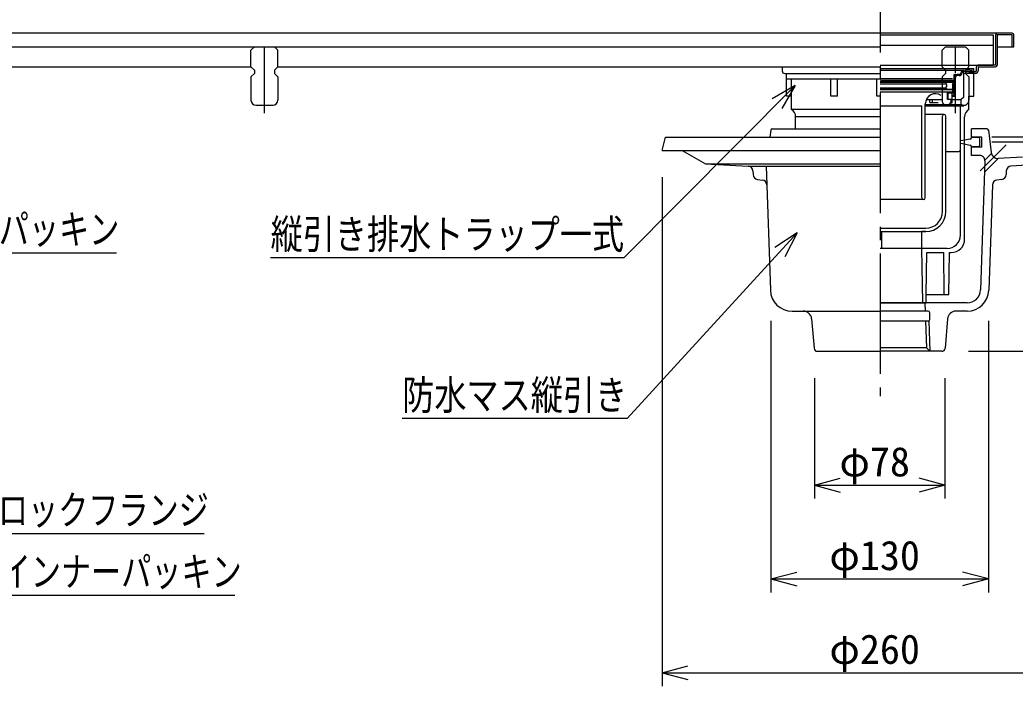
# Model space of a CAD drawing. Units: millimetres, scale not verified. Extents: x -1092 to 1092, y -744 to 696.
# Drawn here: x -238 to 357, y -355 to 43 of the extents above; entities that cross this region are included whole.
import ezdxf
from ezdxf.enums import TextEntityAlignment as Align

# ---------------------------------------------------------------- set-up
doc = ezdxf.new("R2010")
doc.units = ezdxf.units.MM
doc.header["$LTSCALE"] = 8
for name, pattern in [('CHAIN1', [8, 5, -1, 1, -1]), ('CHAIN2', [12, 9, -1, 1, -1]), ('DASHED2', [3, 2, -1])]:
    doc.linetypes.add(name, pattern=pattern)
for name, color, linetype in [('0-0_計極細', 2, 'Continuous'), ('0-1_計細線', 3, 'Continuous'), ('0-5_寸法線', 7, 'Continuous'), ('0-D_寸法1', 7, 'Continuous')]:
    doc.layers.add(name, color=color, linetype=linetype)
doc.styles.add('ＭＳ ゴシック', font='')
doc.styles.get('ＭＳ ゴシック').set_extended_font_data('MS Gothic')

msp = doc.modelspace()

# ---------------------------------------------------------------- linework, layer by layer
at = {"layer": '0-0_計極細', "linetype": 'CHAIN2'}
msp.add_line((276.004, 478.997), (276.004, -182.269), dxfattribs=at)
at = {"layer": '0-0_計極細', "linetype": 'CHAIN1'}
for p, q in [((-91.996, -13.261), (-91.996, 31.792)), ((335.735, -47.612), (351.269, -32.077))]:
    msp.add_line(p, q, dxfattribs=at)
at = {"layer": '0-0_計極細', "linetype": 'DASHED2'}
msp.add_line((321.004, -13.261), (321.004, 31.792), dxfattribs=at)
at = {"layer": '0-0_計極細'}
for p, q in [((276.004, 12.441), (325.983, 12.441)), ((325.983, 12.441), (332.004, 13.441)), ((325.983, 11.734), (332.004, 12.734)), ((276.204, 7.441), (319.204, 7.441)), ((276.204, 6.441), (319.804, 6.441)), ((319.504, 5.542), (319.504, 6.441)), ((320.304, 9.941), (322.254, 9.941)), ((320.304, 6.941), (320.304, 9.941)), ((320.304, -2.359), (320.304, 8.191)), ((321.004, -3.059), (321.004, 8.191)), ((323.245, 9.941), (322.054, 9.941)), ((323.245, 9.241), (322.054, 9.241)), ((325.983, -3.58), (325.983, 11.741)), ((332.004, 11.034), (325.983, 10.234)), ((319.504, 5.542), (276.004, 5.542)), ((276.004, 5.347), (320.154, 5.347)), ((276.004, 4.347), (315.254, 4.347)), ((276.004, 2.047), (315.254, 2.047)), ((276.004, 1.047), (319.354, 1.047)), ((319.504, 0.942), (276.004, 0.942)), ((315.254, 2.047), (315.754, 2.547)), ((315.754, 1.547), (315.254, 2.047)), ((315.754, 5.347), (315.754, 4.847)), ((315.754, 3.847), (315.754, 2.547)), ((315.754, 1.547), (315.754, 1.047)), ((319.354, 3.847), (320.154, 5.347)), ((319.354, 3.847), (319.354, 1.047)), ((319.504, -0.558), (319.504, 0.942)), ((319.504, -0.558), (276.004, -0.558)), ((303.561, -5.059), (313.502, -5.059)), ((305.79, -6.759), (305.79, -5.059)), ((307.29, -6.759), (307.29, -5.059)), ((316.254, -4.958), (316.254, -0.558)), ((316.254, -1.059), (320.304, -1.059)), ((316.754, -4.958), (316.754, -1.059)), ((319.004, -7.059), (319.004, -1.059)), ((319.004, -2.359), (320.304, -2.359)), ((319.004, -3.059), (321.004, -3.059)), ((319.004, -5.059), (324.504, -5.059)), ((325.983, -3.58), (324.504, -5.059)), ((324.504, -7.966), (324.504, -5.059)), ((276.004, -8.766), (301.004, -8.766)), ((301.004, -63.758), (301.004, -8.766)), ((302.907, -8.766), (325.983, -8.766)), ((303.004, -63.758), (303.004, -7.584)), ((303.004, -7.966), (324.504, -7.966)), ((305.79, -6.759), (310.79, -6.759)), ((318.174, -7.059), (319.004, -7.059)), ((324.004, -35.044), (324.004, -8.766)), ((325.983, -8.766), (324.504, -7.966)), ((276.004, -15.296), (225.504, -15.296)), ((314.254, -13.966), (303.004, -13.966)), ((313.254, -71.966), (313.254, -14.966)), ((315.254, -71.966), (315.254, -14.966)), ((324.004, -85.966), (324.004, -35.044)), ((315.254, -36.036), (323.129, -36.036)), ((171.57, -43.395), (276.004, -43.395)), ((315.254, -71.966), (315.254, -44.966)), ((302.004, -64.758), (276.004, -64.758)), ((302.995, -63.888), (302.995, -63.888)), ((276.004, -81.966), (303.254, -81.966)), ((276.004, -83.966), (276.935, -83.966)), ((276.935, -83.966), (303.254, -83.966)), ((277, -93.469), (276.935, -83.976)), ((303.254, -83.966), (301.004, -83.966)), ((301.004, -93.966), (301.004, -83.966)), ((301.004, -93.966), (276.004, -93.966)), ((301.005, -94.068), (301.004, -93.966)), ((316.004, -93.966), (301.004, -93.966)), ((301.504, -126.466), (301.004, -93.966)), ((303.587, -121.466), (304.004, -96.466)), ((304.004, -96.466), (314.004, -96.466)), ((314.254, -121.466), (314.004, -96.466))]:
    msp.add_line(p, q, dxfattribs=at)
for points in [[(315.754, 3.847), (315.254, 4.347), (315.754, 4.847)], [(318.504, -5.958), (318.504, -4.958), (316.254, -4.958)]]:
    msp.add_lwpolyline(points, dxfattribs=at)
for centre, radius, start, end in [((325.983, 10.691), 1.75, 90, 173.7163), ((319.804, 6.941), 0.5, 270, 360), ((322.054, 8.191), 1.75, 90, 180), ((322.054, 8.191), 1.05, 90, 180), ((323.245, 10.941), 1, 270, 356.64911), ((323.245, 10.941), 1.7, 270, 355.891), ((325.983, 10.691), 1.05, 90, 172.98762), ((309.004, -7.584), 6, 55.16629, 180), ((316.504, -5.958), 2, 270, 360), ((314.254, -14.966), 1, 90, 180), ((314.254, -14.966), 1, 0, 90), ((323.004, -35.044), 1, 277.18076, 360), ((302.004, -63.758), 1, 180, 270), ((302.004, -63.758), 1, 270, 360), ((303.254, -71.966), 12, 270, 360), ((303.254, -71.966), 10, 270, 360), ((316.004, -85.966), 8, 270, 360), ((277.5, -93.466), 0.5, 180.39514, 270)]:
    msp.add_arc(centre, radius, start, end, dxfattribs=at)
at = {"layer": '0-1_計細線'}
for p, q in [((276.004, 33.534), (343.504, 33.534)), ((343.504, 33.534), (343.504, 15.534)), ((345.004, 33.534), (345.004, 15.534)), ((356.004, 26.534), (356.004, 33.534)), ((-539.996, 26.534), (276.004, 26.534)), ((-97.996, 26.522), (-99.996, 24.522)), ((-99.996, 14.522), (-99.996, 24.522)), ((-97.996, 26.522), (-85.996, 26.522)), ((-83.996, 24.522), (-85.996, 26.522)), ((-83.996, 14.522), (-83.996, 24.522)), ((276.004, 27.534), (343.504, 27.534)), ((355.004, 26.534), (356.004, 26.534)), ((-496.996, 14.534), (-99.996, 14.534)), ((-99.996, 14.522), (-97.996, 12.522)), ((-97.996, 12.522), (-97.996, 10.522)), ((-83.996, 14.522), (-85.996, 12.522)), ((-85.996, 12.522), (-85.996, 10.522)), ((-83.996, 14.534), (276.004, 14.534)), ((217.504, 14.034), (217.504, 12.034)), ((276.004, 15.534), (343.504, 15.534)), ((276.004, 13.441), (332.004, 13.441)), ((332.004, -2.966), (332.004, 13.441)), ((333.504, 14.034), (333.504, 12.034)), ((334.504, 14.034), (334.504, 12.034)), ((345.004, 15.534), (335.004, 15.534)), ((335.004, 14.534), (345.004, 14.534)), ((-97.996, 10.522), (-99.996, 8.522)), ((-99.996, 8.522), (-99.996, -5.478)), ((-85.996, 10.522), (-83.996, 8.522)), ((-83.996, 8.522), (-83.996, -5.478)), ((219.004, 10.534), (220.004, 10.534)), ((220.004, 10.534), (276.004, 10.534)), ((220.004, -2.966), (220.004, 10.534)), ((276.004, 7.034), (220.004, 7.034)), ((223.004, -10.966), (223.004, 7.034)), ((246.504, -2.966), (246.504, 7.034)), ((250.504, -2.966), (250.504, 7.034)), ((333.004, 10.534), (327.004, 10.534)), ((223.004, -2.966), (220.004, -2.966)), ((250.504, -2.966), (246.504, -2.966)), ((329.004, -10.966), (329.004, -2.966)), ((329.004, -2.966), (332.004, -2.966)), ((-96.996, -8.478), (-86.996, -8.478)), ((276.004, -10.966), (223.004, -10.966)), ((225.504, -22.466), (225.504, -15.296)), ((326.504, -88.466), (326.504, -15.296)), ((210.6, -23.355), (210.143, -27.466)), ((211.593, -22.466), (276.004, -22.466)), ((339.796, -22.466), (330.695, -22.466)), ((330.695, -27.466), (330.695, -22.466)), ((340.789, -23.355), (342.273, -36.704)), ((145.695, -35.466), (147.687, -27.466)), ((147.687, -27.466), (276.004, -27.466)), ((329.891, -28.622), (324.195, -29.764)), ((336.695, -27.466), (330.695, -27.466)), ((334.695, -27.655), (330.695, -27.655)), ((335.695, -32.255), (335.695, -28.655)), ((336.695, -33.466), (336.695, -27.466)), ((397.695, -27.466), (342.695, -27.466)), ((145.695, -35.466), (276.004, -35.466)), ((324.195, -31.168), (329.891, -32.31)), ((334.695, -33.255), (330.695, -33.255)), ((336.695, -33.466), (330.695, -33.466)), ((330.695, -38.466), (330.695, -33.466)), ((365.695, -30.466), (342.695, -30.466)), ((335.592, -38.466), (330.695, -38.466)), ((338.591, -41.566), (336.002, -118.734)), ((338.357, -48.525), (346.636, -40.247)), ((338.583, -41.228), (342.413, -37.398)), ((361.157, -39.433), (346.472, -40.256)), ((197.167, -44.829), (276.004, -44.829)), ((207.905, -44.829), (210.39, -118.902)), ((379.819, -43.395), (354.222, -44.829)), ((199.998, -47.724), (200.071, -49.906)), ((202.698, -52.783), (205.653, -53.151)), ((348.691, -52.783), (345.736, -53.151)), ((351.391, -47.724), (351.318, -49.906)), ((343.108, -56.027), (340.999, -118.902)), ((303.504, -126.466), (303.587, -121.466)), ((303.587, -121.466), (317.104, -121.466)), ((276.004, -126.466), (303.504, -126.466)), ((328.007, -126.466), (276.004, -126.466)), ((302.723, -126.466), (302.891, -131.466)), ((223.382, -131.466), (276.004, -131.466)), ((235.081, -136.048), (236.556, -153.633)), ((304.695, -131.466), (276.004, -131.466)), ((305.695, -136.466), (305.695, -132.466)), ((316.308, -136.048), (314.833, -153.633)), ((328.007, -131.466), (321.291, -131.466)), ((304.695, -137.466), (276.004, -137.466)), ((303.092, -137.466), (303.627, -153.47)), ((305.093, -137.466), (305.695, -155.466)), ((303.627, -153.466), (276.004, -153.466)), ((303.631, -153.473), (305.694, -155.464)), ((238.549, -155.466), (276.004, -155.466)), ((312.84, -155.466), (276.004, -155.466))]:
    msp.add_line(p, q, dxfattribs=at)
at = {"layer": '0-1_計細線', "linetype": 'DASHED2'}
for p, q in [((315.004, 26.522), (313.004, 24.522)), ((313.004, 14.522), (313.004, 24.522)), ((315.004, 26.522), (327.004, 26.522)), ((329.004, 24.522), (327.004, 26.522)), ((329.004, 14.522), (329.004, 24.522)), ((313.004, 8.522), (313.004, -5.478)), ((329.004, 8.522), (329.004, -5.478)), ((316.004, -8.478), (326.004, -8.478))]:
    msp.add_line(p, q, dxfattribs=at)
at = {"layer": '0-1_計細線'}
for points in [[(355.004, 34.534), (346.004, 34.534), (-538.996, 34.534)], [(346.004, 26.534), (355.004, 26.534), (355.004, 33.534), (346.004, 33.534), (346.004, 15.534)], [(276.004, -2.966), (274.004, -2.966), (274.004, 7.034)], [(333.004, 11.534), (327.004, 11.534), (327.004, 10.534)], [(157.675, -35.468), (171.57, -43.395), (197.167, -44.829)], [(317.104, -121.466), (317.504, -96.466), (318.504, -96.466)]]:
    msp.add_lwpolyline(points, dxfattribs=at)
at = {"layer": '0-1_計細線', "linetype": 'DASHED2'}
for points in [[(313.004, 14.522), (315.004, 12.522), (315.004, 10.522), (313.004, 8.522)], [(329.004, 14.522), (327.004, 12.522), (327.004, 10.522), (329.004, 8.522)]]:
    msp.add_lwpolyline(points, dxfattribs=at)
at = {"layer": '0-1_計細線'}
for centre, radius, start, end in [((346.004, 33.534), 1, 90, 180), ((355.004, 33.534), 1, 0, 90), ((217.004, 14.034), 0.5, 0, 90), ((219.004, 12.034), 1.5, 180, 270), ((333.004, 12.034), 1.5, 270, 360), ((333.004, 12.034), 0.5, 270, 360), ((335.004, 14.034), 1.5, 90, 180), ((335.004, 14.034), 0.5, 90, 180), ((345.004, 15.534), 1, 270, 360), ((-96.996, -5.478), 3, 180, 270), ((-86.996, -5.478), 3, 270, 360), ((220.504, -15.296), 5, 0, 60), ((331.504, -15.296), 5, 120, 180), ((211.593, -23.466), 1, 90, 173.65981), ((339.796, -23.466), 1, 6.34019, 90), ((329.695, -27.641), 1, 281.33475, 360), ((334.695, -28.655), 1, 0, 90), ((329.695, -33.29), 1, 0, 78.66525), ((334.695, -32.255), 1, 270, 360), ((335.592, -41.466), 3, 358.07878, 90), ((346.248, -36.262), 4, 186.34019, 273.20791), ((196.999, -47.825), 3, 1.92122, 86.79209), ((354.39, -47.825), 3, 93.20791, 178.07878), ((203.069, -49.806), 3, 181.92122, 262.89591), ((205.282, -56.128), 3, 1.92122, 82.89591), ((346.107, -56.128), 3, 97.10409, 178.07878), ((348.32, -49.806), 3, 277.10409, 358.07878), ((318.504, -88.466), 8, 270, 360), ((223.382, -118.466), 13, 181.92122, 270), ((328.007, -118.466), 8, 270, 358.07878), ((328.007, -118.466), 13, 270, 358.07878), ((230.098, -136.466), 5, 4.79504, 90), ((304.695, -132.466), 1, 0, 90), ((304.695, -136.466), 1, 270, 360), ((321.291, -136.466), 5, 90, 175.20496), ((238.549, -153.466), 2, 184.79504, 270), ((312.84, -153.466), 2, 270, 355.20496)]:
    msp.add_arc(centre, radius, start, end, dxfattribs=at)
at = {"layer": '0-1_計細線', "linetype": 'DASHED2'}
for centre, start, end in [((316.004, -5.478), 180, 270), ((326.004, -5.478), 270, 360)]:
    msp.add_arc(centre, 3, start, end, dxfattribs=at)
at = {"layer": '0-5_寸法線'}
for p, q in [((225.233, 3.445), (211.404, -4.602)), ((225.233, 3.445), (217.28, -10.439)), ((145.695, -51.466), (145.695, -355.466)), ((226.515, -84.768), (213.016, -93.356)), ((226.515, -84.768), (219.119, -98.955)), ((210.695, -137.297), (210.695, -299.466)), ((340.695, -137.297), (340.695, -299.466)), ((328.84, -155.466), (500.004, -155.466)), ((328.84, -155.466), (556.004, -155.466)), ((236.695, -171.478), (236.695, -243.466)), ((314.695, -171.478), (314.695, -243.466)), ((236.695, -235.466), (252.149, -231.325)), ((314.695, -235.466), (299.24, -231.325)), ((236.695, -235.466), (252.149, -239.607)), ((236.695, -235.466), (314.695, -235.466)), ((314.695, -235.466), (299.24, -239.607)), ((210.695, -291.466), (226.149, -287.325)), ((340.695, -291.466), (325.24, -287.325)), ((210.695, -291.466), (226.149, -295.607)), ((210.695, -291.466), (340.695, -291.466)), ((340.695, -291.466), (325.24, -295.607)), ((145.695, -347.466), (161.149, -343.325)), ((145.695, -347.466), (161.149, -351.607)), ((145.695, -347.466), (405.695, -347.466))]:
    msp.add_line(p, q, dxfattribs=at)
for points in [[(225.233, 3.445), (122.926, -99.562), (-88.274, -99.562)], [(226.515, -84.768), (124.774, -195.668), (-9.626, -195.668)]]:
    msp.add_lwpolyline(points, dxfattribs=at)
at = {"layer": '0-D_寸法1'}
for points in [[(-283.443, -136.881), (-250.71, -96.591), (-180.31, -96.591)], [(-352.302, -185.595), (-285.589, -301.148), (-109.589, -301.148)], [(-284.542, -206.619), (-251.225, -264.319), (-128.025, -264.319)]]:
    msp.add_lwpolyline(points, dxfattribs=at)

# ---------------------------------------------------------------- texts
at = {"layer": '0-5_寸法線', "style": 'ＭＳ ゴシック', "width": 0.8}
for s, p in [('縦引き排水トラップ一式', (-88.274, -99.562)), ('防水マス縦引き', (-9.626, -195.668))]:
    msp.add_text(s, height=17.6, dxfattribs=at).set_placement(p, align=Align.BOTTOM_LEFT)
at = {"layer": '0-5_寸法線', "style": 'ＭＳ ゴシック'}
for s, p in [('φ78', (251.695, -235.466)), ('φ130', (245.695, -291.466)), ('φ260', (245.695, -347.466))]:
    msp.add_text(s, height=17.6, dxfattribs=at).set_placement(p, align=Align.BOTTOM_LEFT)
at = {"layer": '0-D_寸法1', "style": 'ＭＳ ゴシック', "width": 0.75}
for s, p in [('パッキン', (-250.71, -96.591)), ('ロックフランジ', (-251.225, -264.319)), ('防臭インナーパッキン', (-285.589, -301.148))]:
    msp.add_text(s, height=17.6, dxfattribs=at).set_placement(p, align=Align.BOTTOM_LEFT)

doc.saveas('drawing.dxf')
